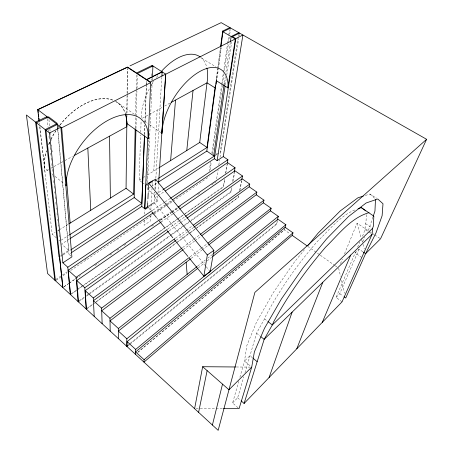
<?xml version="1.0" encoding="UTF-8"?>
<svg xmlns="http://www.w3.org/2000/svg" width="453" height="453" viewBox="0 0 453 453"><rect width="100%" height="100%" fill="white"/><g stroke="black" fill="none" stroke-linecap="round" stroke-linejoin="round"><path stroke-width="0.34" stroke-dasharray="2.27 1.7" d="M126.834 113.59L127.044 96.047M127.078 93.239L127.372 68.675M126.931 116.885L127.202 94.422M127.214 93.72L127.519 68.443M366.341 214.626C366.047 222.191 365.86 229.999 362.066 236.806M135.226 127.922L135.521 115.951M135.538 115.249L136.16 89.892M136.177 89.19L136.54 74.4M135.985 128.505L136.274 117.231M136.291 116.523L136.942 91.155M137.016 88.335L137.344 75.645M141.829 182.18L139.15 180.158L140.634 135.068M140.73 132.248L141.121 120.272M144.484 134.501L144.835 125.351M144.971 121.829L146.415 84.524M146.444 83.822L146.608 79.598M144.564 134.586L144.92 125.43M145.028 122.616L146.449 85.991M146.478 85.289L146.636 81.064M144.303 220.418L144.088 225.3L150.243 221.092L150.549 215.515M144.575 214.139L144.762 209.949M146.681 185.124L147.095 175.979M147.225 173.165L147.672 163.318M147.797 160.504L148.244 150.656M148.278 149.949L148.76 139.399M148.918 135.883L148.98 134.473M150.611 98.55L150.673 97.14M151.189 85.866L151.251 84.456M151.444 80.226L151.506 78.816M151.636 75.996L151.761 73.182M147.457 183.624L147.197 189.258L154.773 195.005L162.446 189.994M147.491 182.916L152.242 80.753M152.276 80.045L152.372 77.933M147.718 203.057L147.888 199.614M148.188 193.42L148.352 189.983M150.849 209.937L152.01 188.539M152.163 185.792L152.423 180.974M153.771 171.058L157.157 110.113M205.77 266.149L154.162 202.576L154.767 192.265M154.971 188.827L155.458 180.577M149.456 206.489L158.239 200.656L154.677 197.944L154.943 192.197M155.175 189.496L155.804 178.935M155.849 178.233L161.755 77.469M157.814 195.906L157.542 200.13L148.278 206.268M157.995 193.091L158.539 184.648M216.381 78.046L217.61 68.93M217.7 68.227L220.441 47.893M216.704 77.91L220.764 47.859M217.219 77.803L218.357 69.388M218.454 68.686L221.307 47.644M209.263 171.347L210.56 162.276M211.857 153.205L221.557 85.509M221.653 84.807L223.352 72.944M223.454 72.248L227.451 44.332M227.553 43.635L228.652 35.957M228.754 35.26L229.552 29.677M210.192 169.699L211.302 162.021M212.412 154.343L224.093 73.392M224.495 70.6L228.425 43.38M228.527 42.684L229.331 37.101M229.733 34.309L230.435 29.428M224.394 82.656L225.418 75.662M225.928 72.169L230.232 42.809M225.311 84.785L226.138 79.201M226.76 75.017L231.619 42.231M238.17 36.869L220.322 151.449L220.86 151.812L217.91 153.743M238.278 36.172L238.499 34.773M216.619 178.85L218.114 169.813M218.793 164.983L219.643 160.045M219.988 157.361L238.674 38.669M239.116 35.878L239.331 34.485M185.237 213.522L223.335 186.681L224.858 177.701M225.56 173.556L227.202 163.884M184.218 214.445L223.471 186.772L224.762 179.19M225.815 172.984L227.338 164.014M191.07 220.305L230.645 191.846L231.404 187.718M232.536 181.523L234.173 172.57M183.437 226.387L231.036 192.123L231.919 187.31M233.057 181.121L234.699 172.18M196.715 227.814L238.301 197.259L238.572 195.889M239.654 190.396L241.551 180.787M189.49 233.397L238.482 197.383L238.754 196.013M239.841 190.52L241.874 180.226M130.521 343.114L276.217 224.059L276.913 221.494M129.79 344.342L276.557 224.303L277.423 221.104M238.074 407.791L232.604 402.949L238.742 381.324M239.892 377.27L244.501 361.047L246.828 345.577L256.557 322.043L273.153 292.808L294.682 261.675L304.416 249.813M284.948 227.944L284.399 229.847L137.667 352.536M232.604 402.949L237.649 397.802L243.81 376.749M245.005 372.677L256.562 333.198L264.552 318.855L265.928 315.616C280.016 288.935 297.581 264.286 317.31 241.494C329.138 230.334 339.903 215.77 355.441 209.688M372.938 217.089L369.133 228.42L367.292 232.191M340.497 263.623L342.366 259.059M344.501 253.85L357.06 223.238L368.804 231.019M342.06 301.823L336.064 297.44L355.696 251.664M357.632 247.14L359.846 241.976M336.064 297.44L339.744 293.686L359.937 247.281M362.694 241.625L364.841 237.219M137.542 352.423L284.28 229.762L289.988 233.799M128.335 344.909L129.977 343.561M127.599 346.137L129.241 344.79M198.301 267.893L204.96 262.632M207.18 260.877L211.619 257.366M197.644 266.092L205.379 260.005M207.587 258.267L212.559 254.348M191.177 258.386L201.806 250.203M202.361 249.767L207.955 245.464M190.05 256.857L200.69 248.697M201.251 248.267L207.412 243.538M183.216 249.597L194.535 241.098M195.101 240.673L200.764 236.426M182.627 247.57L193.391 239.524M193.958 239.099L199.626 234.869M87.333 308.182L93.029 303.997M96.449 301.483L176.778 242.463M177.344 242.049L189.881 232.836M190.447 232.417L196.143 228.233M86.381 309.195L92.65 304.586M93.222 304.167L94.926 302.91M95.498 302.491L175.821 243.448M176.387 243.029L188.924 233.816M176.149 240.203L188.131 231.443M188.697 231.024L193.267 227.689M175.515 238.131L185.792 230.645M186.364 230.232L192.644 225.662M79.23 300.735L84.394 297.026M86.687 295.373L88.981 293.725M89.552 293.312L170.996 234.745M171.574 234.331L184.19 225.254M184.762 224.841L190.498 220.719M78.494 301.941L84.23 297.814M86.523 296.16L88.244 294.926M88.816 294.512L169.677 236.296M170.249 235.883L182.865 226.8M169.122 230.871L180.045 223.086M180.622 222.678L186.37 218.584M167.678 229.003L178.612 221.251M179.19 220.843L184.943 216.766M71.517 293.652L177.735 218.81M178.312 218.403L184.66 213.929M70.504 294.597L76.28 290.526M76.857 290.118L82.05 286.46M82.627 286.053L176.715 219.733M177.293 219.326L183.646 214.847M161.104 222.032L172.735 213.963M173.312 213.561L179.128 209.524M63.992 286.738L68.635 283.527M69.218 283.125L75.028 279.116M75.606 278.714L78.511 276.704M160.419 220.135L171.455 212.514M172.038 212.112L177.848 208.103M178.425 207.701L180.169 206.5M64.06 286.8L68.709 283.589M69.286 283.187L75.096 279.178M75.679 278.776L80.323 275.566M94.847 265.532L98.329 263.125M109.949 255.101L112.27 253.493M116.919 250.283L120.407 247.876M123.89 245.469L126.217 243.867M137.831 235.837L140.158 234.235M151.772 226.211L154.099 224.603M160.487 220.192L171.523 212.565M172.106 212.168L177.916 208.154M178.493 207.751L180.237 206.545M197.667 194.513L199.988 192.904M211.608 184.881L213.929 183.272M214.507 182.876L216.251 181.67M159.96 219.529L171.019 211.902M171.602 211.5L177.423 207.485M55.985 279.382L61.829 275.43M62.418 275.033L67.095 271.874M85.215 259.62L86.381 258.833M154.196 212.989L166.472 204.688M167.055 204.292L171.732 201.132M56.059 280.384L60.736 277.213M63.075 275.634L67.163 272.859M70.668 270.486L153.08 214.677M153.663 214.28L165.94 205.968M166.523 205.571L172.367 201.613M172.95 201.217L209.19 176.676M153.748 212.468L164.881 204.954M165.464 204.558L171.325 200.605M152.831 210.135L164.564 202.259M165.147 201.868L169.841 198.72M70.917 256.007L68.964 254.28L70.725 253.125M154.677 197.944L157.627 196.002M158.222 195.611L164.128 191.732M60.719 255.611L62.44 254.484M63.018 254.11L68.76 250.362L57.927 129.818M215.888 154.343L217.553 153.256M60.747 256.466L62.52 255.305M63.114 254.92L70.215 250.277M215.549 155.283L217.315 154.128M69.32 239.11L61.58 244.065L68.76 250.362M148.374 188.505L150.736 186.993M151.33 186.613L157.231 182.831M61.07 240.203L68.799 235.294M150.792 183.193L156.121 179.807M156.715 179.433L157.899 178.68M56.308 237.825L52.225 234.252L55.215 232.389M57.605 230.905L58.799 230.158M59.4 229.79L68.363 224.207M139.15 180.158L143.244 177.61M143.828 177.248L145 176.517M147.338 175.062L158.42 168.165M147.553 206.5L154.162 202.576M48.567 169.524L44.926 171.517A52.684 32.214 -51.8 0 1 46.461 151.177M50.996 168.193L53.426 166.868M54.032 166.534L64.349 160.889M64.955 160.56L72.372 156.5M142.401 118.188L163.89 106.432M164.501 106.098L170.005 103.08M365.294 195.475L369.942 194.02L376.67 198.284M196.007 408.68L199.535 408.68M200.243 408.68L222.831 408.674M236.296 366.987L250.311 367.106M201.896 58.352L215.804 66.812M365.492 223.623L371.522 227.593M369.388 231.404L374.087 234.518M374.676 234.903L379.959 238.408M365.112 229.699L368.012 231.625M368.589 232.01L371.488 233.929M362.864 251.789L359.014 249.167L355.141 252.955L361.766 257.502M144.473 121.166L147.774 123.471M149.428 124.626L160.787 132.553M134.315 114.247L116.5 101.806A52.876 32.333 -51.8 0 1 125.504 113.76M230.645 191.846L231.036 192.123M276.217 224.059L276.557 224.303M307.689 246.313L319.722 254.818M320.294 255.22L334.614 265.345M335.186 265.752L336.907 266.964M339.744 293.686L343.006 296.052M142.361 182.587L145.045 184.614M264.552 318.855L267.321 321.047M256.562 333.198L260.356 336.273M39.881 126.546L44.688 167.955L48.516 171.081M51.795 173.754L52.888 174.648M55.073 176.432L64.371 184.009M252.542 357.836L249.977 355.701L244.501 361.047L250.685 366.25M58.862 240.062L59.881 240.956M237.649 397.802L240.622 400.412M369.942 194.02L374.988 198.55M206.211 266.698L210.215 271.63M148.884 208.148L150.656 210.345M156.868 218.023L158.199 219.671M357.06 223.238L361.624 239.467M361.811 240.141L362.762 243.521M362.955 244.201L364.286 248.929M338.623 268.182L340.56 276.319M341.528 280.39L344.591 293.278M39.264 122.831L39.422 124.218M39.751 127.004L52.225 234.252M47.157 118.737L48.035 127.168M48.324 129.977L48.545 132.083M48.981 136.302L49.275 139.111M49.57 141.919L49.858 144.728M50.153 147.536L50.374 149.643M50.736 153.159L50.957 155.266M51.251 158.074L51.546 160.883M51.835 163.692L52.129 166.5M52.423 169.314L52.639 171.421M53.007 174.932L53.228 177.038M53.59 180.549L53.811 182.655M54.179 186.172L54.394 188.278M54.762 191.789L54.909 193.193M55.272 196.704L55.492 198.81M55.861 202.327L56.076 204.433M56.444 207.944L56.591 209.348M57.027 213.561L57.174 214.965M57.616 219.184L57.758 220.588M58.199 224.801L58.346 226.206M58.709 229.716L58.856 231.121M59.298 235.339L59.445 236.743M48.935 119.654L49.575 125.985M49.864 128.794L50.147 131.608M50.221 132.31L50.504 135.119M50.934 139.337L51.076 140.741M51.506 144.96L51.648 146.364M52.078 150.583L52.22 151.987M57.769 130.113L68.964 254.28M44.688 167.955L44.519 160.022A52.876 32.333 -51.8 0 1 46.506 150.498M115.226 101.296A52.684 32.214 -51.8 0 1 125.305 113.68M48.765 144.484A52.684 32.214 -51.8 0 1 49.847 141.931M51.047 139.377A52.684 32.214 -51.8 0 1 55.946 130.815M58.329 127.355A52.684 32.214 -51.8 0 1 59.592 125.662M60.017 125.107A52.684 32.214 -51.8 0 1 114.62 100.985M200.849 57.418A47.491 25.725 -58.2 0 1 206.806 67.588M141.172 117.576A47.491 25.725 -58.2 0 1 149.569 88.42M151.234 85.419A47.491 25.725 -58.2 0 1 153.748 81.353M156.5 77.401A47.491 25.725 -58.2 0 1 158.165 75.226M48.613 144.479A52.876 32.333 -51.8 0 1 49.7 141.914M50.906 139.354A52.876 32.333 -51.8 0 1 55.821 130.753M58.216 127.282A52.876 32.333 -51.8 0 1 59.479 125.583M59.909 125.022A52.876 32.333 -51.8 0 1 113.448 100.255"/><path stroke-width="0.68" d="M65.464 184.903L66.557 185.792L66.636 177.887A53.986 30.844 -52 0 1 107.067 120.832A53.986 30.844 -52 0 1 147.927 131.71L148.182 138.692L126.715 123.414L126.217 116.393A52.876 32.333 -51.8 0 0 125.708 114.411M126.715 123.414L126.744 121.313M69.394 234.914L133.595 194.122L126.064 188.301L126.868 121.8M197.746 268.335L118.375 331.064L126.823 338.77L126.687 346.251L127.786 345.356M127.055 346.585L127.146 341.63L277.949 219.19L285.866 224.745L285.13 227.31L135.594 351.907L144.094 359.705L143.958 362.123L292.225 235.379L292.995 232.848L285.13 227.31M133.595 194.122L135.209 128.629M70.804 249.892L141.817 203.476L134.201 197.576L135.945 129.915M135.498 354.348L135.685 349.439L285.866 224.745M141.817 203.476L144.428 135.906M148.873 206.879L145.356 209.207L141.778 206.421L144.507 135.996M147.74 138.278L144.66 208.663L147.701 206.647M144.824 208.556L145.855 185.141L152.423 180.974M148.182 138.692L150.679 82.622L127.389 67.276L37.927 109.705M375.463 199.677L374.954 211.092L373.164 216.426M152.049 66.834L152.112 65.425L136.574 72.99L127.536 67.038L37.724 109.615L39.02 120.741M152.406 77.231L152.933 65.951L137.401 73.533L146.608 79.598L162.089 71.834L161.925 76.115M147.553 206.5L147.718 203.057M147.921 198.929L148.188 193.42M148.352 189.983L148.618 184.473M158.629 183.244L165.668 74.133L150.203 81.965L146.693 79.654L162.174 71.891M161.851 133.295L165.764 74.196L235.356 38.93L222.933 31.789L220.951 46.466M216.081 84.167L216.33 80.708L227.887 87.871L235.356 38.93M170.622 160.566L175.515 100.068M227.887 87.871L228.091 85.64A48.358 24.468 -57.7 0 0 194.903 74.643A48.358 24.468 -57.7 0 0 161.942 133.358M241.121 400.843L244.093 403.453L342.06 301.823L372.072 234.314L372.615 228.312L373.431 225.939L373.833 216.155L361.296 207.616L358.046 208.765M186.772 150.521L193.035 90.487M159.003 167.803L199.722 142.463L207.027 82.831A47.491 25.725 -58.2 0 0 206.953 68.227M158.493 178.306L207.038 147.457L215.345 85.759M220.537 47.191L222.706 31.059L229.852 27.582M158.414 182.078L206.823 151.087L216.613 78.607M206.823 151.087L213.674 155.787L224.292 83.352M230.334 42.106L231.155 36.512L238.827 32.678L238.606 34.077M165.311 190.951L214.348 158.72L225.101 86.178M217.14 160.645L235.82 38.59L242.916 35L223.267 156.585L217.14 160.645L214.348 158.72M189.252 258.091L203.89 276.2L207.315 254.982L213.867 250.401L155.543 179.207L148.686 183.097L207.315 254.982M227.321 163.193L227.904 159.739L223.267 156.585M213.867 250.401L210.215 271.63L203.89 276.2M223.539 408.674L239.065 408.668L251.715 367.117L254.388 351.822L264.456 328.363L281.341 299.071L303.063 267.763L326.568 238.929L348.51 216.517L366.132 202.984L377.785 198.992L382.995 203.765L382.117 215.707L375.984 232.944L365.616 253.663L345.724 298.023L344.093 296.84M234.297 171.885L235.05 167.757L227.57 162.638L172.497 199.813M194.597 408.68L202.655 366.709L235.594 366.981M241.823 179.416L242.497 175.985L234.948 170.804L179.711 209.122M198.607 412.36L207.123 370.628M193.833 227.27L249.178 186.806L249.75 184.094L242.145 178.85L186.947 218.17M201.896 235.577L256.245 194.796L256.845 192.112L249.178 186.806M208.516 245.033L263.335 202.814L263.974 200.164L256.245 194.796M212.4 425.044L222.519 384.121M212.734 256.489L270.458 210.866L271.126 208.244L263.335 202.814M277.264 220.209L278.312 216.358L270.458 210.866M244.093 403.453L264.156 339.348L272.293 324.988L273.708 321.755C288.108 295.033 305.798 270.26 325.531 247.23C338.702 234.433 350.639 217.989 369.036 212.633M269.082 377.536L292.14 312.111M296.789 348.787L322.802 282.27M322.298 322.326L350.69 255.124M130.022 65.861L221.166 22.65L426.613 139.298L380.543 238.793L365.616 253.663L363.414 252.168M307.955 245.498L318.131 233.102L340.158 210.99L357.989 197.751L363.3 196.098M251.715 367.117L228.969 389.773L202.655 366.709M372.072 234.314L264.156 339.348L260.9 336.709M372.615 228.312L272.293 324.988L267.87 321.483M426.613 139.298L254.886 292.395L218.17 430.35L47.576 273.516L26.387 114.988L49.536 132.967L62.888 262.836L67.786 267.225L70.362 294.467M144.094 359.705L292.995 232.848M126.823 338.77L278.312 216.358M118.38 338.606L118.375 328.499L197.089 266.528M213.114 253.912L271.126 208.244M190.617 258.816L110.017 320.894L118.375 328.499M110.192 331.086L109.966 318.272L189.49 257.287M207.972 243.114L263.974 200.164M182.65 250.022L101.693 310.769L109.966 318.272M102.135 323.674L101.602 308.102L182.061 247.989M200.192 234.444L256.845 192.112M175.577 240.622L93.414 300.696L101.602 308.102M94.201 316.381L93.284 297.978L174.943 238.544M193.216 225.243L249.75 184.094M86.381 309.195L85.181 290.667L168.55 231.279M86.195 309.02L84.802 287.729L167.1 229.411M185.52 216.358L242.497 175.985M78.494 301.941L76.789 280.515L161.104 222.032M78.08 301.562L76.132 277.321L159.96 219.529M178.006 207.089L235.05 167.757M70.504 294.597L68.205 270.209L153.165 212.865M67.786 267.225L152.242 210.532M170.424 198.323L227.904 159.739M62.888 262.836L71.897 256.868L60.849 127.236L49.536 132.967M71.308 252.74L141.778 206.421M213.674 155.787L214.779 155.062M163.035 189.609L214.96 155.668M69.915 238.725L134.201 197.576M68.964 223.833L126.064 188.301M74.23 155.487L126.812 126.715A52.684 32.214 -51.8 0 0 125.526 114.371M171.234 102.412L207.027 82.831L215.062 87.865M37.724 109.615L61.687 127.808L150.679 82.622M239.552 33.092L232.446 36.653L235.82 38.59M222.933 31.789L230.639 28.029M222.706 31.059L223.499 31.517M152.112 65.425L165.764 74.196M199.722 142.463L207.038 147.457M292.225 235.379L307.117 245.905M361.296 207.616L365.814 210.911M253.057 358.266L257.168 361.687M68.205 270.209L76.132 277.321M76.789 280.515L84.802 287.729M85.181 290.667L93.284 297.978M127.146 341.63L135.685 349.439M151.987 211.987L156.427 217.48M159.088 220.77L164.852 227.904M167.072 230.651L172.836 237.785M174.167 239.427L187.921 256.443M54.819 280.175L35.606 122.151L46.936 116.631L47.084 118.035M55.476 280.775L36.444 122.803L48.647 116.846L57.361 123.471L45.17 129.575L58.998 256.738L59.564 257.242L62.825 287.536M38.007 110.407L38.25 112.514M38.414 113.913L38.743 116.721M38.901 118.125L39.151 120.232M62.899 287.604L45.946 130.175L57.259 124.501L57.707 129.411M61.687 127.808L66.557 185.792M186.143 262.264L187.146 274.359M66.359 177.423L70.158 223.091M87.831 148.04L90.747 210.277M109.547 136.16L110.379 198.057M161.211 71.591A47.491 25.725 -58.2 0 1 200.288 56.993"/></g></svg>
